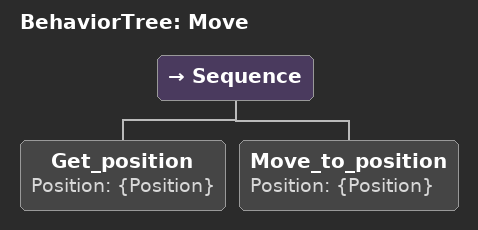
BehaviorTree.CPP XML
<?xml version="1.0" encoding="UTF-8"?>
<root BTCPP_format="4">
  <BehaviorTree ID="Move">
    <Sequence>
      <Get_position Position="{Position}"/>
      <Move_to_position Position="{Position}"/>
    </Sequence>
  </BehaviorTree>

</root>
